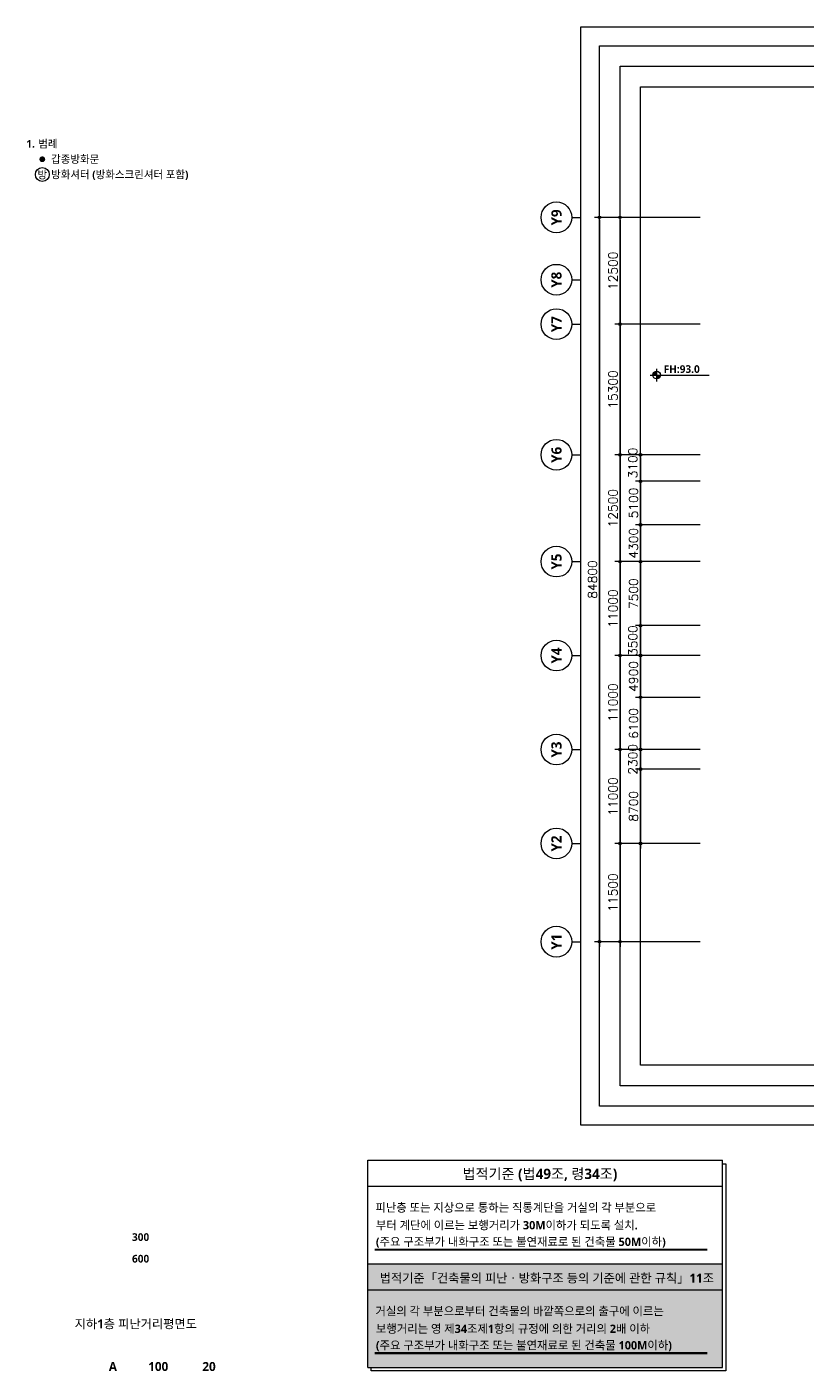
# Model space of a CAD drawing. Header units: millimetres. Extents: x 7833 to 190005487, y 7641 to 455456909.
# Drawn here: x 471916 to 563291, y 7641 to 165016 of the extents above; entities that cross this region are included whole.
import ezdxf
from ezdxf.enums import TextEntityAlignment as Align

# ---------------------------------------------------------------- set-up
doc = ezdxf.new("R2010")
doc.units = ezdxf.units.MM
doc.header["$LTSCALE"] = 200
doc.header["$MEASUREMENT"] = 0
doc.header["$PDSIZE"] = -10
doc.layers.get('0').update_dxf_attribs({"linetype": 'CONTINUOUS'})
doc.layers.get('Defpoints').update_dxf_attribs({"color": 153, "linetype": 'CONTINUOUS'})
for name, color, linetype in [('A-ANNO-TITL', 7, 'CONTINUOUS'), ('SOL-창고', 8, 'CONTINUOUS'), ('T1', 2, 'CONTINUOUS'), ('TEX', 3, 'CONTINUOUS'), ('X-SEC-종$0$A-ST-AXIS-BUB', 7, 'CONTINUOUS'), ('방수', 8, 'CONTINUOUS')]:
    doc.layers.add(name, color=color, linetype=linetype)
doc.layers.add('A-XXXX-SYMB', color=7, linetype='CONTINUOUS', lineweight=25)
doc.layers.add('Defpoint', color=161, linetype='CONTINUOUS', plot=False)
doc.styles.add('SH_대대리576', font='')
doc.styles.get("Standard").update_dxf_attribs({"font": 'SIMPLEX.shx'})
doc.styles.get('SH_대대리576').set_extended_font_data('NanumGothic', bold=True)
doc.dimstyles.new('SHP 600', dxfattribs={"dimscale": 300, "dimtxt": 3.5, "dimasz": 1, "dimexe": 2, "dimexo": 2, "dimgap": 1, "dimtad": 1, "dimdec": 0, "dimzin": 0, "dimdsep": 46, "dimtxsty": 'Standard', "dimblk": 'DIMDOT', "dimcen": 0.09, "dimclrt": 3, "dimadec": 0, "dimazin": 1, "dimtfac": 1, "dimtdec": 0, "dimtix": 1, "dimtmove": 2, "dimatfit": 0, "dimldrblk": 'DIMDOT', "dimfxl": 1, "dimtolj": 1, "dimtzin": 0, "dimarcsym": 0})

# ---------------------------------------------------------------- blocks, each defined once
blk = doc.blocks.new('DIMDOT')
at = {"color": 0}
blk.add_line((-2, 0), (2, 0), dxfattribs=at)
for radius in [0.5, 0.25]:
    blk.add_circle((0, 0), radius, dxfattribs=at)
blk = doc.blocks.new('*D1844')
at = {"color": 0, "lineweight": -2}
for p, q in [((550782, 142716), (538382, 142716)), ((538982, 142416), (538982, 58216)), ((550782, 57916), (538382, 57916))]:
    blk.add_line(p, q, dxfattribs=at)
at = {"layer": 'Defpoints', "color": 0}
for p in [(551382, 142716), (538982, 57916), (551382, 57916)]:
    blk.add_point(p, dxfattribs=at)
at = {"color": 0, "linetype": 'ByBlock', "lineweight": -2, "xscale": 300, "yscale": 300, "zscale": 300}
for p, rotation in [((538982, 142716), 90), ((538982, 57916), 270)]:
    blk.add_blockref('DIMDOT', p, dxfattribs=dict(at, rotation=rotation))
at = {"color": 3, "insert": (538156, 100316), "char_height": 1050, "attachment_point": 5, "rotation": 90}
blk.add_mtext('\\A1;84800', dxfattribs=at)
blk = doc.blocks.new('*D1845')
at = {"color": 0, "lineweight": -2}
for p, q in [((550782, 69416), (540782, 69416)), ((541382, 69116), (541382, 58216)), ((550782, 57916), (540782, 57916))]:
    blk.add_line(p, q, dxfattribs=at)
at = {"layer": 'Defpoints', "color": 0}
for p in [(551382, 69416), (541382, 57916), (551382, 57916)]:
    blk.add_point(p, dxfattribs=at)
at = {"color": 0, "linetype": 'ByBlock', "lineweight": -2, "xscale": 300, "yscale": 300, "zscale": 300}
for p, rotation in [((541382, 69416), 90), ((541382, 57916), 270)]:
    blk.add_blockref('DIMDOT', p, dxfattribs=dict(at, rotation=rotation))
at = {"color": 3, "insert": (540556, 63666), "char_height": 1050, "attachment_point": 5, "rotation": 90}
blk.add_mtext('\\A1;11500', dxfattribs=at)
blk = doc.blocks.new('*D1846')
at = {"color": 0, "lineweight": -2}
for p, q in [((550782, 80416), (540782, 80416)), ((541382, 80116), (541382, 69716)), ((550782, 69416), (540782, 69416))]:
    blk.add_line(p, q, dxfattribs=at)
at = {"layer": 'Defpoints', "color": 0}
for p in [(551382, 80416), (541382, 69416), (551382, 69416)]:
    blk.add_point(p, dxfattribs=at)
at = {"color": 0, "linetype": 'ByBlock', "lineweight": -2, "xscale": 300, "yscale": 300, "zscale": 300}
for p, rotation in [((541382, 80416), 90), ((541382, 69416), 270)]:
    blk.add_blockref('DIMDOT', p, dxfattribs=dict(at, rotation=rotation))
at = {"color": 3, "insert": (540556, 74916), "char_height": 1050, "attachment_point": 5, "rotation": 90}
blk.add_mtext('\\A1;11000', dxfattribs=at)
blk = doc.blocks.new('*D1847')
at = {"color": 0, "lineweight": -2}
for p, q in [((550782, 91416), (540782, 91416)), ((541382, 91116), (541382, 80716)), ((550782, 80416), (540782, 80416))]:
    blk.add_line(p, q, dxfattribs=at)
at = {"layer": 'Defpoints', "color": 0}
for p in [(551382, 91416), (541382, 80416), (551382, 80416)]:
    blk.add_point(p, dxfattribs=at)
at = {"color": 0, "linetype": 'ByBlock', "lineweight": -2, "xscale": 300, "yscale": 300, "zscale": 300}
for p, rotation in [((541382, 91416), 90), ((541382, 80416), 270)]:
    blk.add_blockref('DIMDOT', p, dxfattribs=dict(at, rotation=rotation))
at = {"color": 3, "insert": (540556, 85916), "char_height": 1050, "attachment_point": 5, "rotation": 90}
blk.add_mtext('\\A1;11000', dxfattribs=at)
blk = doc.blocks.new('*D1848')
at = {"color": 0, "lineweight": -2}
for p, q in [((550782, 102416), (540782, 102416)), ((541382, 102116), (541382, 91716)), ((550782, 91416), (540782, 91416))]:
    blk.add_line(p, q, dxfattribs=at)
at = {"layer": 'Defpoints', "color": 0}
for p in [(551382, 102416), (541382, 91416), (551382, 91416)]:
    blk.add_point(p, dxfattribs=at)
at = {"color": 0, "linetype": 'ByBlock', "lineweight": -2, "xscale": 300, "yscale": 300, "zscale": 300}
for p, rotation in [((541382, 102416), 90), ((541382, 91416), 270)]:
    blk.add_blockref('DIMDOT', p, dxfattribs=dict(at, rotation=rotation))
at = {"color": 3, "insert": (540556, 96916), "char_height": 1050, "attachment_point": 5, "rotation": 90}
blk.add_mtext('\\A1;11000', dxfattribs=at)
blk = doc.blocks.new('*D1849')
at = {"color": 0, "lineweight": -2}
for p, q in [((550782, 114916), (540782, 114916)), ((541382, 114616), (541382, 102716)), ((550782, 102416), (540782, 102416))]:
    blk.add_line(p, q, dxfattribs=at)
at = {"layer": 'Defpoints', "color": 0}
for p in [(551382, 114916), (541382, 102416), (551382, 102416)]:
    blk.add_point(p, dxfattribs=at)
at = {"color": 0, "linetype": 'ByBlock', "lineweight": -2, "xscale": 300, "yscale": 300, "zscale": 300}
for p, rotation in [((541382, 114916), 90), ((541382, 102416), 270)]:
    blk.add_blockref('DIMDOT', p, dxfattribs=dict(at, rotation=rotation))
at = {"color": 3, "insert": (540556, 108666), "char_height": 1050, "attachment_point": 5, "rotation": 90}
blk.add_mtext('\\A1;12500', dxfattribs=at)
blk = doc.blocks.new('*D1850')
at = {"color": 0, "lineweight": -2}
for p, q in [((550782, 130216), (540782, 130216)), ((541382, 129916), (541382, 115216)), ((550782, 114916), (540782, 114916))]:
    blk.add_line(p, q, dxfattribs=at)
at = {"layer": 'Defpoints', "color": 0}
for p in [(551382, 130216), (541382, 114916), (551382, 114916)]:
    blk.add_point(p, dxfattribs=at)
at = {"color": 0, "linetype": 'ByBlock', "lineweight": -2, "xscale": 300, "yscale": 300, "zscale": 300}
for p, rotation in [((541382, 130216), 90), ((541382, 114916), 270)]:
    blk.add_blockref('DIMDOT', p, dxfattribs=dict(at, rotation=rotation))
at = {"color": 3, "insert": (540556, 122566), "char_height": 1050, "attachment_point": 5, "rotation": 90}
blk.add_mtext('\\A1;15300', dxfattribs=at)
blk = doc.blocks.new('*D1851')
at = {"color": 0, "lineweight": -2}
for p, q in [((550782, 142716), (540782, 142716)), ((541382, 142416), (541382, 130516)), ((550782, 130216), (540782, 130216))]:
    blk.add_line(p, q, dxfattribs=at)
at = {"layer": 'Defpoints', "color": 0}
for p in [(551382, 142716), (541382, 130216), (551382, 130216)]:
    blk.add_point(p, dxfattribs=at)
at = {"color": 0, "linetype": 'ByBlock', "lineweight": -2, "xscale": 300, "yscale": 300, "zscale": 300}
for p, rotation in [((541382, 142716), 90), ((541382, 130216), 270)]:
    blk.add_blockref('DIMDOT', p, dxfattribs=dict(at, rotation=rotation))
at = {"color": 3, "insert": (540556, 136466), "char_height": 1050, "attachment_point": 5, "rotation": 90}
blk.add_mtext('\\A1;12500', dxfattribs=at)
blk = doc.blocks.new('*D1852')
at = {"color": 0, "lineweight": -2}
for p, q in [((550782, 114916), (543182, 114916)), ((543782, 114616), (543782, 112116)), ((550782, 111816), (543182, 111816))]:
    blk.add_line(p, q, dxfattribs=at)
at = {"layer": 'Defpoints', "color": 0}
for p in [(551382, 114916), (543782, 111816), (551382, 111816)]:
    blk.add_point(p, dxfattribs=at)
at = {"color": 0, "linetype": 'ByBlock', "lineweight": -2, "xscale": 300, "yscale": 300, "zscale": 300}
for p, rotation in [((543782, 114916), 90), ((543782, 111816), 270)]:
    blk.add_blockref('DIMDOT', p, dxfattribs=dict(at, rotation=rotation))
at = {"color": 3, "insert": (542881, 113966), "char_height": 1050, "attachment_point": 5, "rotation": 90}
blk.add_mtext('\\A1;3100', dxfattribs=at)
blk = doc.blocks.new('*D1853')
at = {"color": 0, "lineweight": -2}
for p, q in [((550782, 111816), (543182, 111816)), ((543782, 111516), (543782, 107016)), ((550782, 106716), (543182, 106716))]:
    blk.add_line(p, q, dxfattribs=at)
at = {"layer": 'Defpoints', "color": 0}
for p in [(551382, 111816), (543782, 106716), (551382, 106716)]:
    blk.add_point(p, dxfattribs=at)
at = {"color": 0, "linetype": 'ByBlock', "lineweight": -2, "xscale": 300, "yscale": 300, "zscale": 300}
for p, rotation in [((543782, 111816), 90), ((543782, 106716), 270)]:
    blk.add_blockref('DIMDOT', p, dxfattribs=dict(at, rotation=rotation))
at = {"color": 3, "insert": (542956, 109266), "char_height": 1050, "attachment_point": 5, "rotation": 90}
blk.add_mtext('\\A1;5100', dxfattribs=at)
blk = doc.blocks.new('*D1854')
at = {"color": 0, "lineweight": -2}
for p, q in [((550782, 106716), (543182, 106716)), ((543782, 106416), (543782, 102716)), ((550782, 102416), (543182, 102416))]:
    blk.add_line(p, q, dxfattribs=at)
at = {"layer": 'Defpoints', "color": 0}
for p in [(551382, 106716), (543782, 102416), (551382, 102416)]:
    blk.add_point(p, dxfattribs=at)
at = {"color": 0, "linetype": 'ByBlock', "lineweight": -2, "xscale": 300, "yscale": 300, "zscale": 300}
for p, rotation in [((543782, 106716), 90), ((543782, 102416), 270)]:
    blk.add_blockref('DIMDOT', p, dxfattribs=dict(at, rotation=rotation))
at = {"color": 3, "insert": (542956, 104566), "char_height": 1050, "attachment_point": 5, "rotation": 90}
blk.add_mtext('\\A1;4300', dxfattribs=at)
blk = doc.blocks.new('*D1855')
at = {"color": 0, "lineweight": -2}
for p, q in [((550782, 102416), (543182, 102416)), ((543782, 102116), (543782, 95216)), ((550782, 94916), (543182, 94916))]:
    blk.add_line(p, q, dxfattribs=at)
at = {"layer": 'Defpoints', "color": 0}
for p in [(551382, 102416), (543782, 94916), (551382, 94916)]:
    blk.add_point(p, dxfattribs=at)
at = {"color": 0, "linetype": 'ByBlock', "lineweight": -2, "xscale": 300, "yscale": 300, "zscale": 300}
for p, rotation in [((543782, 102416), 90), ((543782, 94916), 270)]:
    blk.add_blockref('DIMDOT', p, dxfattribs=dict(at, rotation=rotation))
at = {"color": 3, "insert": (542956, 98666), "char_height": 1050, "attachment_point": 5, "rotation": 90}
blk.add_mtext('\\A1;7500', dxfattribs=at)
blk = doc.blocks.new('*D1856')
at = {"color": 0, "lineweight": -2}
for p, q in [((550782, 94916), (543182, 94916)), ((543782, 94616), (543782, 91716)), ((550782, 91416), (543182, 91416))]:
    blk.add_line(p, q, dxfattribs=at)
at = {"layer": 'Defpoints', "color": 0}
for p in [(551382, 94916), (543782, 91416), (551382, 91416)]:
    blk.add_point(p, dxfattribs=at)
at = {"color": 0, "linetype": 'ByBlock', "lineweight": -2, "xscale": 300, "yscale": 300, "zscale": 300}
for p, rotation in [((543782, 94916), 90), ((543782, 91416), 270)]:
    blk.add_blockref('DIMDOT', p, dxfattribs=dict(at, rotation=rotation))
at = {"color": 3, "insert": (542881, 93166), "char_height": 1050, "attachment_point": 5, "rotation": 90}
blk.add_mtext('\\A1;3500', dxfattribs=at)
blk = doc.blocks.new('*D1857')
at = {"color": 0, "lineweight": -2}
for p, q in [((550782, 91416), (543182, 91416)), ((543782, 91116), (543782, 86816)), ((550782, 86516), (543182, 86516))]:
    blk.add_line(p, q, dxfattribs=at)
at = {"layer": 'Defpoints', "color": 0}
for p in [(551382, 91416), (543782, 86516), (551382, 86516)]:
    blk.add_point(p, dxfattribs=at)
at = {"color": 0, "linetype": 'ByBlock', "lineweight": -2, "xscale": 300, "yscale": 300, "zscale": 300}
for p, rotation in [((543782, 91416), 90), ((543782, 86516), 270)]:
    blk.add_blockref('DIMDOT', p, dxfattribs=dict(at, rotation=rotation))
at = {"color": 3, "insert": (542956, 88966), "char_height": 1050, "attachment_point": 5, "rotation": 90}
blk.add_mtext('\\A1;4900', dxfattribs=at)
blk = doc.blocks.new('*D1858')
at = {"color": 0, "lineweight": -2}
for p, q in [((550782, 86516), (543182, 86516)), ((543782, 86216), (543782, 80716)), ((550782, 80416), (543182, 80416))]:
    blk.add_line(p, q, dxfattribs=at)
at = {"layer": 'Defpoints', "color": 0}
for p in [(551382, 86516), (543782, 80416), (551382, 80416)]:
    blk.add_point(p, dxfattribs=at)
at = {"color": 0, "linetype": 'ByBlock', "lineweight": -2, "xscale": 300, "yscale": 300, "zscale": 300}
for p, rotation in [((543782, 86516), 90), ((543782, 80416), 270)]:
    blk.add_blockref('DIMDOT', p, dxfattribs=dict(at, rotation=rotation))
at = {"color": 3, "insert": (542956, 83466), "char_height": 1050, "attachment_point": 5, "rotation": 90}
blk.add_mtext('\\A1;6100', dxfattribs=at)
blk = doc.blocks.new('*D1859')
at = {"color": 0, "lineweight": -2}
for p, q in [((550782, 80416), (543182, 80416)), ((543782, 80116), (543782, 78416)), ((550782, 78116), (543182, 78116))]:
    blk.add_line(p, q, dxfattribs=at)
at = {"layer": 'Defpoints', "color": 0}
for p in [(551382, 80416), (543782, 78116), (551382, 78116)]:
    blk.add_point(p, dxfattribs=at)
at = {"color": 0, "linetype": 'ByBlock', "lineweight": -2, "xscale": 300, "yscale": 300, "zscale": 300}
for p, rotation in [((543782, 80416), 90), ((543782, 78116), 270)]:
    blk.add_blockref('DIMDOT', p, dxfattribs=dict(at, rotation=rotation))
at = {"color": 3, "insert": (542881, 79266), "char_height": 1050, "attachment_point": 5, "rotation": 90}
blk.add_mtext('\\A1;2300', dxfattribs=at)
blk = doc.blocks.new('*D1860')
at = {"color": 0, "lineweight": -2}
for p, q in [((550782, 78116), (543182, 78116)), ((543782, 77816), (543782, 69716)), ((550782, 69416), (543182, 69416))]:
    blk.add_line(p, q, dxfattribs=at)
at = {"layer": 'Defpoints', "color": 0}
for p in [(551382, 78116), (543782, 69416), (551382, 69416)]:
    blk.add_point(p, dxfattribs=at)
at = {"color": 0, "linetype": 'ByBlock', "lineweight": -2, "xscale": 300, "yscale": 300, "zscale": 300}
for p, rotation in [((543782, 78116), 90), ((543782, 69416), 270)]:
    blk.add_blockref('DIMDOT', p, dxfattribs=dict(at, rotation=rotation))
at = {"color": 3, "insert": (542956, 73766), "char_height": 1050, "attachment_point": 5, "rotation": 90}
blk.add_mtext('\\A1;8700', dxfattribs=at)
blk = doc.blocks.new('X-SEC-종$0$A-ST-AXIS-BUB-1')
at = {"layer": 'X-SEC-종$0$A-ST-AXIS-BUB'}
blk.add_line((0, 350), (0, 0), dxfattribs=at)
blk.add_circle((0, 950), 600, dxfattribs=at)
blk = doc.blocks.new('A$C2E1A0DD2')
at = {"layer": 'A-XXXX-SYMB'}
h = blk.add_hatch(color=256, dxfattribs=at)
h.paths.add_polyline_path([(750, 1200, 0.4142136), (300, 750), (750, 750)])
h.paths.add_polyline_path([(1200, 750), (750, 750), (750, 300, 0.4142136)])
for p, q in [((0, 750), (1500, 750)), ((750, 1500), (750, 0))]:
    blk.add_line(p, q, dxfattribs=at)
blk.add_circle((750, 750), 450, dxfattribs=at)
blk = doc.blocks.new('A$C19A65A13')
at = {"layer": 'A-XXXX-SYMB'}
blk.add_line((1500, 750), (6891, 750), dxfattribs=at)
blk.add_blockref('A$C2E1A0DD2', (0, 0), dxfattribs=at)
blk = doc.blocks.new('법적기준')
blk.add_wipeout([(1111323002, 333442679), (1111322977, 333402275), (1111323661, 333402275), (1111323661, 333401590), (1111392891, 333401590), (1111392891, 333441994), (1111392206, 333441994), (1111392206, 333442679)]).dxf.layer = '방수'
at = {"layer": 'SOL-창고'}
h = blk.add_hatch(color=254, dxfattribs=at)
h.paths.add_polyline_path([(1111392206, 333417426), (1111392206, 333422477), (1111323002, 333422477), (1111323002, 333417426)])
h.paths.add_polyline_path([(1111323002, 333417426), (1111323002, 333402275), (1111392206, 333402275), (1111392206, 333417426)])
at = {"color": 7}
for p, q in [((1111323002, 333402275), (1111323002, 333442679)), ((1111323002, 333442679), (1111392206, 333442679)), ((1111392206, 333402275), (1111392206, 333442679)), ((1111323002, 333437628), (1111392206, 333437628)), ((1111323002, 333422477), (1111392206, 333422477)), ((1111323002, 333417426), (1111392206, 333417426))]:
    blk.add_line(p, q, dxfattribs=at)
blk.add_line((1111322977, 333402275), (1111392206, 333402275))
blk.add_lwpolyline([(1111392206, 333441994), (1111392891, 333441994), (1111392891, 333401590), (1111323661, 333401590), (1111323661, 333402275)], dxfattribs=at)
at = {"layer": 'TEX', "color": 5}
for p, q in [((1111324342, 333425348), (1111389201, 333425348)), ((1111324342, 333425186), (1111389201, 333425186)), ((1111324342, 333405146), (1111389201, 333405146)), ((1111324342, 333404984), (1111389201, 333404984))]:
    blk.add_line(p, q, dxfattribs=at)
at = {"layer": 'T1', "color": 3, "style": 'SH_대대리576'}
for s, height, p in [('법적기준 (법49조, 령34조)', 2020.2, (1111341492, 333439023)), ('피난층 또는 지상으로 통하는 직통계단을 거실의 각 부분으로', 1623.93, (1111324483, 333432638)), ('부터 계단에 이르는 보행거리가 30M이하가 되도록 설치.', 1623.93, (1111324574, 333429194)), ('(주요 구조부가 내화구조 또는 불연재료로 된 건축물 50M이하)', 1623.93, (1111324574, 333425968)), ('법적기준「건축물의 피난ㆍ방화구조 등의 기준에 관한 규칙」11조', 1750, (1111325315, 333418821)), ('거실의 각 부분으로부터 건축물의 바깥쪽으로의 출구에 이르는', 1623.93, (1111324483, 333412437)), ('보행거리는 영 제34조제1항의 규정에 의한 거리의 2배 이하', 1623.93, (1111324574, 333408992)), ('(주요 구조부가 내화구조 또는 불연재료로 된 건축물 100M이하)', 1623.93, (1111324574, 333405766))]:
    blk.add_text(s, height=height, dxfattribs=at).set_placement(p)

msp = doc.modelspace()

# ---------------------------------------------------------------- linework, layer by layer
at = {"color": 12, "const_width": 337.5}
msp.add_lwpolyline([(473555.4, 149516.2, 1), (473892.9, 149516.2, 1)], format="xyb", close=True, dxfattribs=at)
msp.add_circle((473724.1, 147730.5), 810)
at = {"layer": 'Defpoint', "elevation": 103000}
for points in [[(707981.8, 36444.9), (536781.8, 36444.9), (536781.8, 165016.3), (707981.8, 165016.3)], [(705781.8, 38644.9), (538981.8, 38644.9), (538981.8, 162816.3), (705781.8, 162816.3)], [(703381.8, 41044.9), (541381.8, 41044.9), (541381.8, 160416.3), (703381.8, 160416.3)], [(700981.8, 43444.9), (543781.8, 43444.9), (543781.8, 158016.3), (700981.8, 158016.3)]]:
    msp.add_lwpolyline(points, close=True, dxfattribs=at)

# ---------------------------------------------------------------- block references
msp.add_blockref('A$C19A65A13', (544916.1, 123500.3, 103000))
at = {"layer": 'X-SEC-종$0$A-ST-AXIS-BUB', "xscale": 3, "yscale": 3, "zscale": 3, "rotation": 90}
for p in [(536781.8, 142716.3, 103000), (536781.8, 135416.3, 103000), (536781.8, 130216.3, 103000), (536781.8, 114916.3, 103000), (536781.8, 102416.3, 103000), (536781.8, 91416.3, 103000), (536781.8, 80416.3, 103000), (536781.8, 69416.3, 103000), (536781.8, 57916.3, 103000)]:
    msp.add_blockref('X-SEC-종$0$A-ST-AXIS-BUB-1', p, dxfattribs=at)
at = {"layer": '방수', "xscale": 0.6, "yscale": 0.6, "zscale": 0.6}
msp.add_blockref('법적기준', (-666281953.1, -200033282.6, 103000), dxfattribs=at)

# ---------------------------------------------------------------- texts
at = {"color": 1, "style": 'SH_대대리576'}
msp.add_text('FH:93.0', height=900, dxfattribs=at).set_placement((546497.5, 124956.3, 103000), align=Align.MIDDLE_LEFT)
at = {"layer": 'A-ANNO-TITL', "style": 'SH_대대리576'}
msp.add_text('1.', height=900, dxfattribs=at).set_placement((472349, 151330.5), align=Align.MIDDLE_CENTER)
for s, p in [('범례', (473249, 151330.5)), ('갑종방화문 ', (474749, 149530.5)), ('방화셔터 (방화스크린셔터 포함)', (474749, 147730.5))]:
    msp.add_text(s, height=900, dxfattribs=at).set_placement(p, align=Align.MIDDLE_LEFT)
for s, height, p in [('방', 900, (473724.1, 147730.5)), ('300', 900, (485235.5, 23333.4)), ('600', 900, (485235.5, 20800.2)), ('지하1층 피난거리평면도', 1050, (484670.3, 13191.8)), ('A', 1050, (481987.6, 8181.3)), ('100', 1050, (487300.8, 8181.3)), ('20', 1050, (493247.3, 8181.3))]:
    msp.add_text(s, height=height, dxfattribs=at).set_placement(p, align=Align.MIDDLE)
at = {"layer": 'X-SEC-종$0$A-ST-AXIS-BUB', "style": 'SH_대대리576'}
for s, p in [('Y9', (533931.8, 142716.3, 103000)), ('Y8', (533931.8, 135416.3, 103000)), ('Y7', (533931.8, 130216.3, 103000)), ('Y6', (533931.8, 114916.3, 103000)), ('Y5', (533931.8, 102416.3, 103000)), ('Y4', (533931.8, 91416.3, 103000)), ('Y3', (533931.8, 80416.3, 103000)), ('Y2', (533931.8, 69416.3, 103000)), ('Y1', (533931.8, 57916.3, 103000))]:
    msp.add_text(s, height=1200, rotation=90, dxfattribs=at).set_placement(p, align=Align.MIDDLE_CENTER)

# ---------------------------------------------------------------- dimensions: what is measured, and where the dimension line sits
for base, p1, p2, picture, middle in [((538981.8, 57916.3, 103000), (551381.8, 142716.3, 103000), (551381.8, 57916.3, 103000), '*D1844', (538156.1, 100316.3, 103000)), ((541381.8, 130216.3, 103000), (551381.8, 142716.3, 103000), (551381.8, 130216.3, 103000), '*D1851', (540556.1, 136466.3, 103000)), ((541381.8, 114916.3, 103000), (551381.8, 130216.3, 103000), (551381.8, 114916.3, 103000), '*D1850', (540556.1, 122566.3, 103000)), ((541381.8, 102416.3, 103000), (551381.8, 114916.3, 103000), (551381.8, 102416.3, 103000), '*D1849', (540556.1, 108666.3, 103000)), ((543781.8, 106716.3, 103000), (551381.8, 111816.3, 103000), (551381.8, 106716.3, 103000), '*D1853', (542956.1, 109266.3, 103000)), ((543781.8, 102416.3, 103000), (551381.8, 106716.3, 103000), (551381.8, 102416.3, 103000), '*D1854', (542956.1, 104566.3, 103000)), ((541381.8, 91416.3, 103000), (551381.8, 102416.3, 103000), (551381.8, 91416.3, 103000), '*D1848', (540556.1, 96916.3, 103000)), ((543781.8, 94916.3, 103000), (551381.8, 102416.3, 103000), (551381.8, 94916.3, 103000), '*D1855', (542956.1, 98666.3, 103000)), ((541381.8, 80416.3, 103000), (551381.8, 91416.3, 103000), (551381.8, 80416.3, 103000), '*D1847', (540556.1, 85916.3, 103000)), ((543781.8, 86516.3, 103000), (551381.8, 91416.3, 103000), (551381.8, 86516.3, 103000), '*D1857', (542956.1, 88966.3, 103000)), ((543781.8, 80416.3, 103000), (551381.8, 86516.3, 103000), (551381.8, 80416.3, 103000), '*D1858', (542956.1, 83466.3, 103000)), ((541381.8, 69416.3, 103000), (551381.8, 80416.3, 103000), (551381.8, 69416.3, 103000), '*D1846', (540556.1, 74916.3, 103000)), ((543781.8, 69416.3, 103000), (551381.8, 78116.3, 103000), (551381.8, 69416.3, 103000), '*D1860', (542956.1, 73766.3, 103000)), ((541381.8, 57916.3, 103000), (551381.8, 69416.3, 103000), (551381.8, 57916.3, 103000), '*D1845', (540556.1, 63666.3, 103000))]:
    dim = msp.add_linear_dim(base=base, p1=p1, p2=p2, angle=90, dimstyle='SHP 600')
    dim.commit()
    dim.dimension.update_dxf_attribs({"geometry": picture, "text_midpoint": middle})
for base, p1, p2, picture, middle in [((543781.8, 111816.3, 103000), (551381.8, 114916.3, 103000), (551381.8, 111816.3, 103000), '*D1852', (542881.2, 113966.3, 103000)), ((543781.8, 91416.3, 103000), (551381.8, 94916.3, 103000), (551381.8, 91416.3, 103000), '*D1856', (542881.2, 93166.3, 103000)), ((543781.8, 78116.3, 103000), (551381.8, 80416.3, 103000), (551381.8, 78116.3, 103000), '*D1859', (542881.2, 79266.3, 103000))]:
    dim = msp.add_linear_dim(base=base, p1=p1, p2=p2, angle=90, dimstyle='SHP 600')
    dim.commit()
    dim.dimension.update_dxf_attribs({"geometry": picture, "text_midpoint": middle, "dimtype": 160})

doc.saveas('drawing.dxf')
